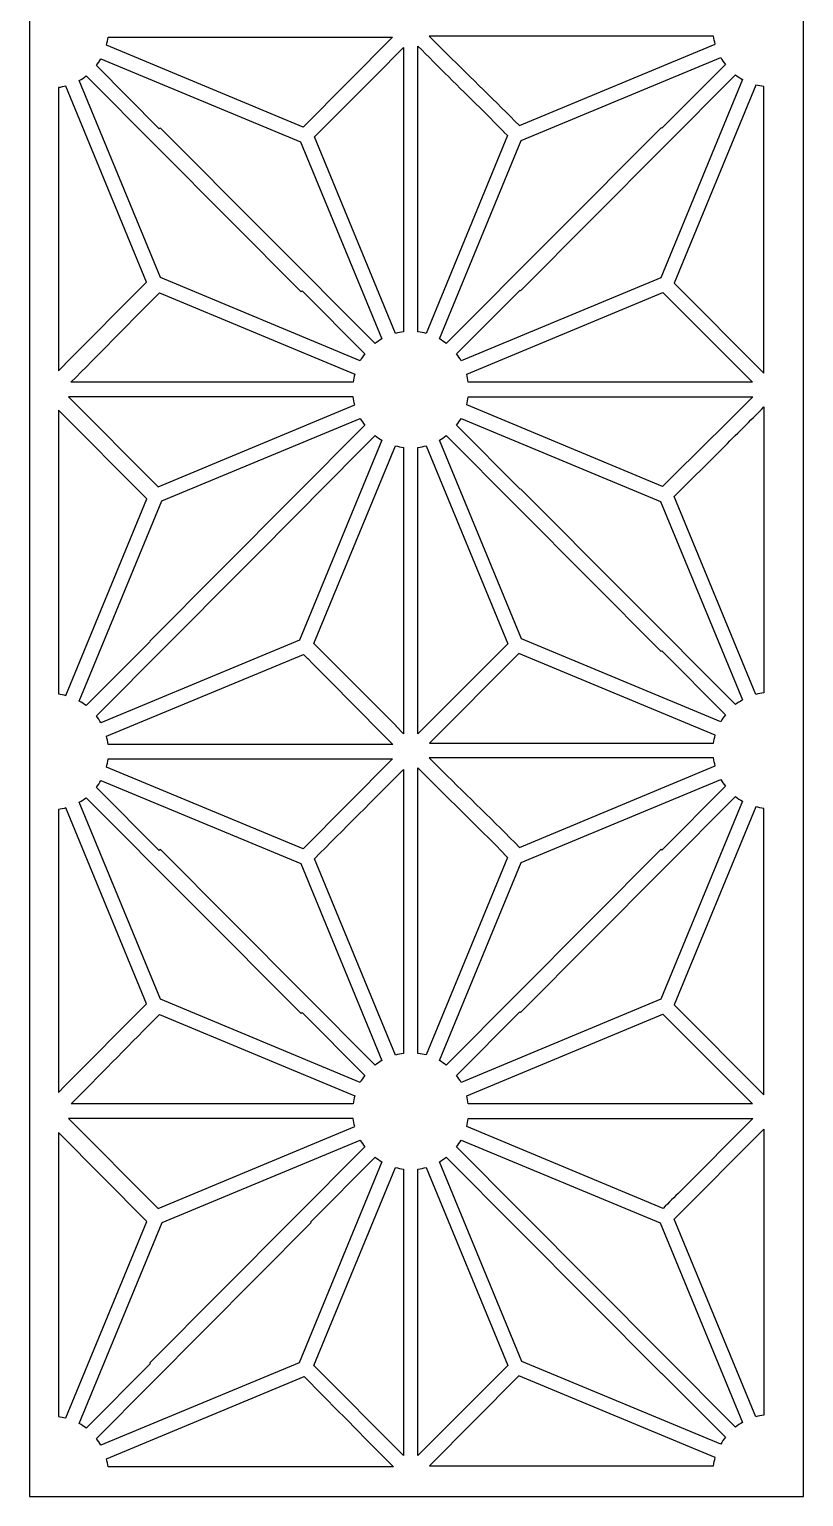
# Model space of a CAD drawing. Header units: centimetres. Extents: x -1.14 to 1.14, y -4.33 to 4.33.
# Drawn here: x -1.138 to 1.138, y -4.331 to -0.015 of the extents above; entities that cross this region are included whole.
import ezdxf

# ---------------------------------------------------------------- set-up
doc = ezdxf.new("R2010")
doc.units = ezdxf.units.CM
doc.header["$MEASUREMENT"] = 0
doc.layers.add('Layer 1', color=7, linetype='Continuous')

msp = doc.modelspace()

# ---------------------------------------------------------------- linework, layer by layer
at = {"layer": 'Layer 1', "color": 242}
for points, knots in [([(1.13846, 4.33143), (1.13846, 4.33143), (1.13846, 4.33143), (1.13846, 4.33143), (1.13846, 4.33143), (1.13846, 4.33143), (1.13846, 4.09177), (1.13846, 4.09177), (1.13846, 4.09177), (1.13846, 4.09177), (1.13846, 4.05877), (1.13846, 4.05877), (1.13846, 4.05877), (1.13846, 4.05877), (1.13846, 3.94671), (1.13846, 3.94671), (1.13846, 3.94671), (1.13846, 3.94671), (1.13846, 3.29527), (1.13846, 3.29527), (1.13846, 3.29527), (1.13846, 3.29527), (1.13846, 3.23257), (1.13846, 3.23257), (1.13846, 3.23257), (1.13846, 3.23257), (1.13846, 3.10361), (1.13846, 3.10361), (1.13846, 3.10361), (1.13846, 3.10361), (1.13846, 3.04291), (1.13846, 3.04291), (1.13846, 3.04291), (1.13846, 3.04291), (1.13846, 2.39772), (1.13846, 2.39772), (1.13846, 2.39772), (1.13846, 2.39772), (1.13846, 2.28566), (1.13846, 2.28566), (1.13846, 2.28566), (1.13846, 2.28566), (1.13846, 2.25266), (1.13846, 2.25266), (1.13846, 2.25266), (1.13846, 2.25266), (1.13846, 1.9683), (1.13846, 1.9683), (1.13846, 1.9683), (1.13846, 1.9683), (1.13846, 1.9353), (1.13846, 1.9353), (1.13846, 1.9353), (1.13846, 1.9353), (1.13846, 1.82324), (1.13846, 1.82324), (1.13846, 1.82324), (1.13846, 1.82324), (1.13846, 1.1718), (1.13846, 1.1718), (1.13846, 1.1718), (1.13846, 1.1718), (1.13846, 1.1091), (1.13846, 1.1091), (1.13846, 1.1091), (1.13846, 1.1091), (1.13846, 0.98014), (1.13846, 0.98014), (1.13846, 0.98014), (1.13846, 0.98014), (1.13846, 0.91944), (1.13846, 0.91944), (1.13846, 0.91944), (1.13846, 0.91944), (1.13846, 0.27425), (1.13846, 0.27425), (1.13846, 0.27425), (1.13846, 0.27425), (1.13846, 0.16219), (1.13846, 0.16219), (1.13846, 0.16219), (1.13846, 0.16219), (1.13846, 0.12919), (1.13846, 0.12919), (1.13846, 0.12919), (1.13846, 0.12919), (1.13846, -0.15518), (1.13846, -0.15518), (1.13846, -0.15518), (1.13846, -0.15518), (1.13846, -0.18817), (1.13846, -0.18817), (1.13846, -0.18817), (1.13846, -0.18817), (1.13846, -0.30023), (1.13846, -0.30023), (1.13846, -0.30023), (1.13846, -0.30023), (1.13846, -0.95167), (1.13846, -0.95167), (1.13846, -0.95167), (1.13846, -0.95167), (1.13846, -1.01437), (1.13846, -1.01437), (1.13846, -1.01437), (1.13846, -1.01437), (1.13846, -1.14333), (1.13846, -1.14333), (1.13846, -1.14333), (1.13846, -1.14333), (1.13846, -1.20404), (1.13846, -1.20404), (1.13846, -1.20404), (1.13846, -1.20404), (1.13846, -1.84922), (1.13846, -1.84922), (1.13846, -1.84922), (1.13846, -1.84922), (1.13846, -1.96129), (1.13846, -1.96129), (1.13846, -1.96129), (1.13846, -1.96129), (1.13846, -1.99428), (1.13846, -1.99428), (1.13846, -1.99428), (1.13846, -1.99428), (1.13846, -2.27865), (1.13846, -2.27865), (1.13846, -2.27865), (1.13846, -2.27865), (1.13846, -2.31164), (1.13846, -2.31164), (1.13846, -2.31164), (1.13846, -2.31164), (1.13846, -2.42371), (1.13846, -2.42371), (1.13846, -2.42371), (1.13846, -2.42371), (1.13846, -3.07514), (1.13846, -3.07514), (1.13846, -3.07514), (1.13846, -3.07514), (1.13846, -3.13784), (1.13846, -3.13784), (1.13846, -3.13784), (1.13846, -3.13784), (1.13846, -3.26879), (1.13846, -3.26879), (1.13846, -3.26879), (1.13846, -3.26879), (1.13846, -3.3295), (1.13846, -3.3295), (1.13846, -3.3295), (1.13846, -3.3295), (1.13846, -3.97468), (1.13846, -3.97468), (1.13846, -3.97468), (1.13846, -3.97468), (1.13846, -4.08675), (1.13846, -4.08675), (1.13846, -4.08675), (1.13846, -4.08675), (1.13846, -4.11974), (1.13846, -4.11974), (1.13846, -4.11974), (1.13846, -4.11974), (1.13846, -4.33142), (1.13846, -4.33142), (1.13846, -4.33142), (1.13846, -4.33142), (1.13846, -4.33142), (1.13846, -4.33142), (1.13846, -4.33142), (1.13846, -4.33142), (0.82032, -4.33142), (0.82032, -4.33142), (0.82032, -4.33142), (0.82032, -4.33142), (0.82032, -4.33142), (0.82032, -4.33142), (0.82032, -4.33142), (0.82032, -4.33142), (0.08506, -4.33142), (0.08506, -4.33142), (0.08506, -4.33142), (0.08506, -4.33142), (0.08506, -4.33142), (0.08506, -4.33142), (0.08506, -4.33142), (0.08506, -4.33142), (0.0226, -4.33142), (0.0226, -4.33142), (0.0226, -4.33142), (0.0226, -4.33142), (0.02259, -4.33142), (0.02259, -4.33142), (0.02259, -4.33142), (0.02259, -4.33142), (-0.05231, -4.33142), (-0.05231, -4.33142), (-0.05231, -4.33142), (-0.05231, -4.33142), (-0.05231, -4.33142), (-0.05231, -4.33142), (-0.05231, -4.33142), (-0.05231, -4.33142), (-0.11502, -4.33142), (-0.11502, -4.33142), (-0.11502, -4.33142), (-0.11502, -4.33142), (-0.11502, -4.33142), (-0.11502, -4.33142), (-0.11502, -4.33142), (-0.11502, -4.33142), (-0.86127, -4.33142), (-0.86127, -4.33142), (-0.86127, -4.33142), (-0.86127, -4.33142), (-0.86127, -4.33142), (-0.86127, -4.33142), (-0.86127, -4.33142), (-0.86127, -4.33142), (-1.13845, -4.33142), (-1.13845, -4.33142), (-1.13845, -4.33142), (-1.13845, -4.33142), (-1.13845, -4.33142), (-1.13845, -4.33142), (-1.13845, -4.33142), (-1.13845, -4.33142), (-1.13845, -4.05841), (-1.13845, -4.05841), (-1.13845, -4.05841), (-1.13845, -4.05841), (-1.13845, -3.29427), (-1.13845, -3.29427), (-1.13845, -3.29427), (-1.13845, -3.29427), (-1.13845, -3.23002), (-1.13845, -3.23002), (-1.13845, -3.23002), (-1.13845, -3.23002), (-1.13845, -3.22213), (-1.13845, -3.22213), (-1.13845, -3.22213), (-1.13845, -3.22213), (-1.13845, -3.17924), (-1.13845, -3.17924), (-1.13845, -3.17924), (-1.13845, -3.17924), (-1.13845, -3.17248), (-1.13845, -3.17248), (-1.13845, -3.17248), (-1.13845, -3.17248), (-1.13845, -3.11172), (-1.13845, -3.11172), (-1.13845, -3.11172), (-1.13845, -3.11172), (-1.13845, -2.34645), (-1.13845, -2.34645), (-1.13845, -2.34645), (-1.13845, -2.34645), (-1.13845, -1.93294), (-1.13845, -1.93294), (-1.13845, -1.93294), (-1.13845, -1.93294), (-1.13845, -1.16963), (-1.13845, -1.16963), (-1.13845, -1.16963), (-1.13845, -1.16963), (-1.13845, -1.10692), (-1.13845, -1.10692), (-1.13845, -1.10692), (-1.13845, -1.10692), (-1.13845, -1.09902), (-1.13845, -1.09902), (-1.13845, -1.09902), (-1.13845, -1.09902), (-1.13845, -1.05614), (-1.13845, -1.05614), (-1.13845, -1.05614), (-1.13845, -1.05614), (-1.13845, -1.04938), (-1.13845, -1.04938), (-1.13845, -1.04938), (-1.13845, -1.04938), (-1.13845, -0.98825), (-1.13845, -0.98825), (-1.13845, -0.98825), (-1.13845, -0.98825), (-1.13845, -0.22298), (-1.13845, -0.22298), (-1.13845, -0.22298), (-1.13845, -0.22298), (-1.13845, 0.19053), (-1.13845, 0.19053), (-1.13845, 0.19053), (-1.13845, 0.19053), (-1.13845, 0.95347), (-1.13845, 0.95347), (-1.13845, 0.95347), (-1.13845, 0.95347), (-1.13845, 1.01619), (-1.13845, 1.01619), (-1.13845, 1.01619), (-1.13845, 1.01619), (-1.13845, 1.02408), (-1.13845, 1.02408), (-1.13845, 1.02408), (-1.13845, 1.02408), (-1.13845, 1.06697), (-1.13845, 1.06697), (-1.13845, 1.06697), (-1.13845, 1.06697), (-1.13845, 1.07373), (-1.13845, 1.07373), (-1.13845, 1.07373), (-1.13845, 1.07373), (-1.13845, 1.13522), (-1.13845, 1.13522), (-1.13845, 1.13522), (-1.13845, 1.13522), (-1.13845, 1.90049), (-1.13845, 1.90049), (-1.13845, 1.90049), (-1.13845, 1.90049), (-1.13845, 2.314), (-1.13845, 2.314), (-1.13845, 2.314), (-1.13845, 2.314), (-1.13845, 3.07658), (-1.13845, 3.07658), (-1.13845, 3.07658), (-1.13845, 3.07658), (-1.13845, 3.13929), (-1.13845, 3.13929), (-1.13845, 3.13929), (-1.13845, 3.13929), (-1.13845, 3.14718), (-1.13845, 3.14718), (-1.13845, 3.14718), (-1.13845, 3.14718), (-1.13845, 3.19007), (-1.13845, 3.19007), (-1.13845, 3.19007), (-1.13845, 3.19007), (-1.13845, 3.19683), (-1.13845, 3.19683), (-1.13845, 3.19683), (-1.13845, 3.19683), (-1.13845, 3.2587), (-1.13845, 3.2587), (-1.13845, 3.2587), (-1.13845, 3.2587), (-1.13845, 4.02396), (-1.13845, 4.02396), (-1.13845, 4.02396), (-1.13845, 4.02396), (-1.13845, 4.33143), (-1.13845, 4.33143), (-1.13845, 4.33143), (-1.13845, 4.33143), (-1.13845, 4.33143), (-1.13845, 4.33143), (-1.13845, 4.33143), (-1.13845, 4.33143), (-0.93821, 4.33143), (-0.93821, 4.33143), (-0.93821, 4.33143), (-0.93821, 4.33143), (-0.93821, 4.33143), (-0.93821, 4.33143), (-0.93821, 4.33143), (-0.93821, 4.33143), (-0.89003, 4.33143), (-0.89003, 4.33143), (-0.89003, 4.33143), (-0.89003, 4.33143), (-0.89003, 4.33143), (-0.89003, 4.33143), (-0.89003, 4.33143), (-0.89003, 4.33143), (-0.77847, 4.33143), (-0.77847, 4.33143), (-0.77847, 4.33143), (-0.77847, 4.33143), (-0.77847, 4.33143), (-0.77847, 4.33143), (-0.77847, 4.33143), (-0.77847, 4.33143), (-0.14978, 4.33143), (-0.14978, 4.33143), (-0.14978, 4.33143), (-0.14978, 4.33143), (-0.14978, 4.33143), (-0.14978, 4.33143), (-0.14978, 4.33143), (-0.14978, 4.33143), (-0.08501, 4.33143), (-0.08501, 4.33143), (-0.08501, 4.33143), (-0.08501, 4.33143), (-0.08501, 4.33143), (-0.08501, 4.33143), (-0.08501, 4.33143), (-0.08501, 4.33143), (-0.03841, 4.33143), (-0.03841, 4.33143), (-0.03841, 4.33143), (-0.03841, 4.33143), (-0.03841, 4.33143), (-0.03841, 4.33143), (-0.03841, 4.33143), (-0.03841, 4.33143), (0.00428, 4.33143), (0.00428, 4.33143), (0.00428, 4.33143), (0.00428, 4.33143), (0.00428, 4.33143), (0.00428, 4.33143), (0.00428, 4.33143), (0.00428, 4.33143), (0.05354, 4.33143), (0.05354, 4.33143), (0.05354, 4.33143), (0.05354, 4.33143), (0.05354, 4.33143), (0.05354, 4.33143), (0.05354, 4.33143), (0.05354, 4.33143), (0.11405, 4.33143), (0.11405, 4.33143), (0.11405, 4.33143), (0.11405, 4.33143), (0.11405, 4.33143), (0.11405, 4.33143), (0.11405, 4.33143), (0.11405, 4.33143), (0.75307, 4.33143), (0.75307, 4.33143), (0.75307, 4.33143), (0.75307, 4.33143), (0.75307, 4.33143), (0.75307, 4.33143), (0.75307, 4.33143), (0.75307, 4.33143), (0.86463, 4.33143), (0.86463, 4.33143), (0.86463, 4.33143), (0.86463, 4.33143), (0.86463, 4.33143), (0.86463, 4.33143), (0.86463, 4.33143), (0.86463, 4.33143), (0.90274, 4.33143), (0.90274, 4.33143), (0.90274, 4.33143), (0.90274, 4.33143), (0.90274, 4.33143), (0.90274, 4.33143), (0.90274, 4.33143), (0.90274, 4.33143), (1.13846, 4.33143), (1.13846, 4.33143)], [0, 0, 0, 0, 0.008547, 0.008547, 0.008547, 0.008547, 0.017094, 0.017094, 0.017094, 0.017094, 0.025641, 0.025641, 0.025641, 0.025641, 0.034188, 0.034188, 0.034188, 0.034188, 0.042735, 0.042735, 0.042735, 0.042735, 0.0512821, 0.0512821, 0.0512821, 0.0512821, 0.0598291, 0.0598291, 0.0598291, 0.0598291, 0.0683761, 0.0683761, 0.0683761, 0.0683761, 0.0769231, 0.0769231, 0.0769231, 0.0769231, 0.0854701, 0.0854701, 0.0854701, 0.0854701, 0.0940171, 0.0940171, 0.0940171, 0.0940171, 0.1025641, 0.1025641, 0.1025641, 0.1025641, 0.1111111, 0.1111111, 0.1111111, 0.1111111, 0.1196581, 0.1196581, 0.1196581, 0.1196581, 0.1282051, 0.1282051, 0.1282051, 0.1282051, 0.1367521, 0.1367521, 0.1367521, 0.1367521, 0.1452991, 0.1452991, 0.1452991, 0.1452991, 0.1538462, 0.1538462, 0.1538462, 0.1538462, 0.1623932, 0.1623932, 0.1623932, 0.1623932, 0.1709402, 0.1709402, 0.1709402, 0.1709402, 0.1794872, 0.1794872, 0.1794872, 0.1794872, 0.1880342, 0.1880342, 0.1880342, 0.1880342, 0.1965812, 0.1965812, 0.1965812, 0.1965812, 0.2051282, 0.2051282, 0.2051282, 0.2051282, 0.2136752, 0.2136752, 0.2136752, 0.2136752, 0.2222222, 0.2222222, 0.2222222, 0.2222222, 0.2307692, 0.2307692, 0.2307692, 0.2307692, 0.2393162, 0.2393162, 0.2393162, 0.2393162, 0.2478632, 0.2478632, 0.2478632, 0.2478632, 0.2564103, 0.2564103, 0.2564103, 0.2564103, 0.2649573, 0.2649573, 0.2649573, 0.2649573, 0.2735043, 0.2735043, 0.2735043, 0.2735043, 0.2820513, 0.2820513, 0.2820513, 0.2820513, 0.2905983, 0.2905983, 0.2905983, 0.2905983, 0.2991453, 0.2991453, 0.2991453, 0.2991453, 0.3076923, 0.3076923, 0.3076923, 0.3076923, 0.3162393, 0.3162393, 0.3162393, 0.3162393, 0.3247863, 0.3247863, 0.3247863, 0.3247863, 0.3333333, 0.3333333, 0.3333333, 0.3333333, 0.3418803, 0.3418803, 0.3418803, 0.3418803, 0.3504274, 0.3504274, 0.3504274, 0.3504274, 0.3589744, 0.3589744, 0.3589744, 0.3589744, 0.3675214, 0.3675214, 0.3675214, 0.3675214, 0.3760684, 0.3760684, 0.3760684, 0.3760684, 0.3846154, 0.3846154, 0.3846154, 0.3846154, 0.3931624, 0.3931624, 0.3931624, 0.3931624, 0.4017094, 0.4017094, 0.4017094, 0.4017094, 0.4102564, 0.4102564, 0.4102564, 0.4102564, 0.4188034, 0.4188034, 0.4188034, 0.4188034, 0.4273504, 0.4273504, 0.4273504, 0.4273504, 0.4358974, 0.4358974, 0.4358974, 0.4358974, 0.4444444, 0.4444444, 0.4444444, 0.4444444, 0.4529915, 0.4529915, 0.4529915, 0.4529915, 0.4615385, 0.4615385, 0.4615385, 0.4615385, 0.4700855, 0.4700855, 0.4700855, 0.4700855, 0.4786325, 0.4786325, 0.4786325, 0.4786325, 0.4871795, 0.4871795, 0.4871795, 0.4871795, 0.4957265, 0.4957265, 0.4957265, 0.4957265, 0.5042735, 0.5042735, 0.5042735, 0.5042735, 0.5128205, 0.5128205, 0.5128205, 0.5128205, 0.5213675, 0.5213675, 0.5213675, 0.5213675, 0.5299145, 0.5299145, 0.5299145, 0.5299145, 0.5384615, 0.5384615, 0.5384615, 0.5384615, 0.5470085, 0.5470085, 0.5470085, 0.5470085, 0.5555556, 0.5555556, 0.5555556, 0.5555556, 0.5641026, 0.5641026, 0.5641026, 0.5641026, 0.5726496, 0.5726496, 0.5726496, 0.5726496, 0.5811966, 0.5811966, 0.5811966, 0.5811966, 0.5897436, 0.5897436, 0.5897436, 0.5897436, 0.5982906, 0.5982906, 0.5982906, 0.5982906, 0.6068376, 0.6068376, 0.6068376, 0.6068376, 0.6153846, 0.6153846, 0.6153846, 0.6153846, 0.6239316, 0.6239316, 0.6239316, 0.6239316, 0.6324786, 0.6324786, 0.6324786, 0.6324786, 0.6410256, 0.6410256, 0.6410256, 0.6410256, 0.6495726, 0.6495726, 0.6495726, 0.6495726, 0.6581197, 0.6581197, 0.6581197, 0.6581197, 0.6666667, 0.6666667, 0.6666667, 0.6666667, 0.6752137, 0.6752137, 0.6752137, 0.6752137, 0.6837607, 0.6837607, 0.6837607, 0.6837607, 0.6923077, 0.6923077, 0.6923077, 0.6923077, 0.7008547, 0.7008547, 0.7008547, 0.7008547, 0.7094017, 0.7094017, 0.7094017, 0.7094017, 0.7179487, 0.7179487, 0.7179487, 0.7179487, 0.7264957, 0.7264957, 0.7264957, 0.7264957, 0.7350427, 0.7350427, 0.7350427, 0.7350427, 0.7435897, 0.7435897, 0.7435897, 0.7435897, 0.7521368, 0.7521368, 0.7521368, 0.7521368, 0.7606838, 0.7606838, 0.7606838, 0.7606838, 0.7692308, 0.7692308, 0.7692308, 0.7692308, 0.7777778, 0.7777778, 0.7777778, 0.7777778, 0.7863248, 0.7863248, 0.7863248, 0.7863248, 0.7948718, 0.7948718, 0.7948718, 0.7948718, 0.8034188, 0.8034188, 0.8034188, 0.8034188, 0.8119658, 0.8119658, 0.8119658, 0.8119658, 0.8205128, 0.8205128, 0.8205128, 0.8205128, 0.8290598, 0.8290598, 0.8290598, 0.8290598, 0.8376068, 0.8376068, 0.8376068, 0.8376068, 0.8461538, 0.8461538, 0.8461538, 0.8461538, 0.8547009, 0.8547009, 0.8547009, 0.8547009, 0.8632479, 0.8632479, 0.8632479, 0.8632479, 0.8717949, 0.8717949, 0.8717949, 0.8717949, 0.8803419, 0.8803419, 0.8803419, 0.8803419, 0.8888889, 0.8888889, 0.8888889, 0.8888889, 0.8974359, 0.8974359, 0.8974359, 0.8974359, 0.9059829, 0.9059829, 0.9059829, 0.9059829, 0.9145299, 0.9145299, 0.9145299, 0.9145299, 0.9230769, 0.9230769, 0.9230769, 0.9230769, 0.9316239, 0.9316239, 0.9316239, 0.9316239, 0.9401709, 0.9401709, 0.9401709, 0.9401709, 0.9487179, 0.9487179, 0.9487179, 0.9487179, 0.957265, 0.957265, 0.957265, 0.957265, 0.965812, 0.965812, 0.965812, 0.965812, 0.974359, 0.974359, 0.974359, 0.974359, 0.982906, 0.982906, 0.982906, 0.982906, 1, 1, 1, 1]), ([(-0.3336, -0.30205), (-0.3336, -0.30205), (-0.07041, -0.03767), (-0.07041, -0.03767), (-0.07041, -0.03767), (-0.07041, -0.03767), (-0.90697, -0.03767), (-0.90697, -0.03767), (-0.90697, -0.03767), (-0.90798, -0.04581), (-0.90956, -0.05377), (-0.91167, -0.06152), (-0.91167, -0.06152), (-0.91167, -0.06152), (-0.3336, -0.30205), (-0.3336, -0.30205)], [0, 0, 0, 0, 0.2, 0.2, 0.2, 0.2, 0.4, 0.4, 0.4, 0.4, 0.6, 0.6, 0.6, 0.6, 1, 1, 1, 1]), ([(0.87379, -0.03443), (0.8748, -0.04258), (0.87638, -0.05054), (0.87849, -0.05828), (0.87849, -0.05828), (0.87849, -0.05828), (0.30276, -0.29784), (0.30276, -0.29784), (0.30276, -0.29784), (0.23259, -0.22723), (0.16159, -0.15756), (0.09054, -0.08799), (0.09054, -0.08799), (0.09054, -0.08799), (0.03723, -0.03443), (0.03723, -0.03443), (0.03723, -0.03443), (0.03723, -0.03443), (0.87379, -0.03443), (0.87379, -0.03443)], [0, 0, 0, 0, 0.1666667, 0.1666667, 0.1666667, 0.1666667, 0.3333333, 0.3333333, 0.3333333, 0.3333333, 0.5, 0.5, 0.5, 0.5, 0.6666667, 0.6666667, 0.6666667, 0.6666667, 1, 1, 1, 1]), ([(-0.03841, -0.0684), (-0.12556, -0.15684), (-0.21437, -0.24469), (-0.30036, -0.33128), (-0.30036, -0.33128), (-0.30036, -0.33128), (-0.06215, -0.90898), (-0.06215, -0.90898), (-0.06215, -0.90898), (-0.05444, -0.90686), (-0.04651, -0.90527), (-0.03841, -0.90425), (-0.03841, -0.90425), (-0.03841, -0.90425), (-0.03841, -0.0684), (-0.03841, -0.0684)], [0, 0, 0, 0, 0.2, 0.2, 0.2, 0.2, 0.4, 0.4, 0.4, 0.4, 0.6, 0.6, 0.6, 0.6, 1, 1, 1, 1]), ([(0.26785, -0.32735), (0.26785, -0.32735), (0.25726, -0.31677), (0.25726, -0.31677), (0.25726, -0.31677), (0.25726, -0.31677), (0.25738, -0.31672), (0.25738, -0.31672), (0.25738, -0.31672), (0.25738, -0.31672), (0.18584, -0.24485), (0.18584, -0.24485), (0.18584, -0.24485), (0.12505, -0.18449), (0.06389, -0.12425), (0.00428, -0.06404), (0.00428, -0.06404), (0.00428, -0.06404), (0.00428, -0.90424), (0.00428, -0.90424), (0.00428, -0.90424), (0.01239, -0.90526), (0.02031, -0.90685), (0.02803, -0.90897), (0.02803, -0.90897), (0.02803, -0.90897), (0.26785, -0.32735), (0.26785, -0.32735)], [0, 0, 0, 0, 0.125, 0.125, 0.125, 0.125, 0.25, 0.25, 0.25, 0.25, 0.375, 0.375, 0.375, 0.375, 0.5, 0.5, 0.5, 0.5, 0.625, 0.625, 0.625, 0.625, 0.75, 0.75, 0.75, 0.75, 1, 1, 1, 1]), ([(-0.3407, -0.34551), (-0.3407, -0.34551), (-0.92803, -0.10113), (-0.92803, -0.10113), (-0.92803, -0.10113), (-0.93205, -0.10819), (-0.93655, -0.11493), (-0.94149, -0.12132), (-0.94149, -0.12132), (-0.94149, -0.12132), (-0.75682, -0.30683), (-0.75682, -0.30683), (-0.75682, -0.30683), (-0.75682, -0.30683), (-0.75387, -0.30388), (-0.75387, -0.30388), (-0.75387, -0.30388), (-0.75387, -0.30388), (-0.12169, -0.93893), (-0.12169, -0.93893), (-0.12169, -0.93893), (-0.11533, -0.93396), (-0.10861, -0.92944), (-0.10159, -0.9254), (-0.10159, -0.9254), (-0.10159, -0.9254), (-0.3407, -0.34551), (-0.3407, -0.34551)], [0, 0, 0, 0, 0.125, 0.125, 0.125, 0.125, 0.25, 0.25, 0.25, 0.25, 0.375, 0.375, 0.375, 0.375, 0.5, 0.5, 0.5, 0.5, 0.625, 0.625, 0.625, 0.625, 0.75, 0.75, 0.75, 0.75, 1, 1, 1, 1]), ([(0.72155, -0.30569), (0.72155, -0.30569), (0.90831, -0.11809), (0.90831, -0.11809), (0.90831, -0.11809), (0.90337, -0.1117), (0.89886, -0.10496), (0.89485, -0.0979), (0.89485, -0.0979), (0.89485, -0.0979), (0.30799, -0.34208), (0.30799, -0.34208), (0.30799, -0.34208), (0.30799, -0.34208), (0.06746, -0.9254), (0.06746, -0.9254), (0.06746, -0.9254), (0.07449, -0.92943), (0.0812, -0.93396), (0.08756, -0.93892), (0.08756, -0.93892), (0.08756, -0.93892), (0.71975, -0.30388), (0.71975, -0.30388), (0.71975, -0.30388), (0.71975, -0.30388), (0.72155, -0.30569), (0.72155, -0.30569)], [0, 0, 0, 0, 0.125, 0.125, 0.125, 0.125, 0.25, 0.25, 0.25, 0.25, 0.375, 0.375, 0.375, 0.375, 0.5, 0.5, 0.5, 0.5, 0.625, 0.625, 0.625, 0.625, 0.75, 0.75, 0.75, 0.75, 1, 1, 1, 1]), ([(-0.33655, -0.78374), (-0.33655, -0.78374), (-0.33949, -0.7867), (-0.33949, -0.7867), (-0.33949, -0.7867), (-0.33949, -0.7867), (-0.97168, -0.15165), (-0.97168, -0.15165), (-0.97168, -0.15165), (-0.97803, -0.15661), (-0.98475, -0.16114), (-0.99178, -0.16517), (-0.99178, -0.16517), (-0.99178, -0.16517), (-0.75266, -0.74506), (-0.75266, -0.74506), (-0.75266, -0.74506), (-0.75266, -0.74506), (-0.16534, -0.98944), (-0.16534, -0.98944), (-0.16534, -0.98944), (-0.16132, -0.98238), (-0.15682, -0.97563), (-0.15188, -0.96925), (-0.15188, -0.96925), (-0.15188, -0.96925), (-0.33655, -0.78374), (-0.33655, -0.78374)], [0, 0, 0, 0, 0.125, 0.125, 0.125, 0.125, 0.25, 0.25, 0.25, 0.25, 0.375, 0.375, 0.375, 0.375, 0.5, 0.5, 0.5, 0.5, 0.625, 0.625, 0.625, 0.625, 0.75, 0.75, 0.75, 0.75, 1, 1, 1, 1]), ([(0.71807, -0.74526), (0.71807, -0.74526), (0.9586, -0.16194), (0.9586, -0.16194), (0.9586, -0.16194), (0.95157, -0.1579), (0.94486, -0.15338), (0.9385, -0.14841), (0.9385, -0.14841), (0.9385, -0.14841), (0.30631, -0.78346), (0.30631, -0.78346), (0.30631, -0.78346), (0.30631, -0.78346), (0.3045, -0.78165), (0.3045, -0.78165), (0.3045, -0.78165), (0.3045, -0.78165), (0.11775, -0.96925), (0.11775, -0.96925), (0.11775, -0.96925), (0.12269, -0.97564), (0.12719, -0.98238), (0.13121, -0.98944), (0.13121, -0.98944), (0.13121, -0.98944), (0.71807, -0.74526), (0.71807, -0.74526)], [0, 0, 0, 0, 0.125, 0.125, 0.125, 0.125, 0.25, 0.25, 0.25, 0.25, 0.375, 0.375, 0.375, 0.375, 0.5, 0.5, 0.5, 0.5, 0.625, 0.625, 0.625, 0.625, 0.75, 0.75, 0.75, 0.75, 1, 1, 1, 1]), ([(-1.05307, -1.01946), (-1.05307, -1.01946), (-1.05307, -0.18608), (-1.05307, -0.18608), (-1.05307, -0.18608), (-1.04562, -0.18506), (-1.03832, -0.18356), (-1.03121, -0.1816), (-1.03121, -0.1816), (-1.03121, -0.1816), (-0.7935, -0.75809), (-0.7935, -0.75809), (-0.7935, -0.75809), (-0.7935, -0.75809), (-1.03342, -0.99878), (-1.03342, -0.99878), (-1.03342, -0.99878), (-1.03342, -0.99878), (-1.03332, -0.99918), (-1.03332, -0.99918), (-1.03332, -0.99918), (-1.03332, -0.99918), (-1.05307, -1.01946), (-1.05307, -1.01946)], [0, 0, 0, 0, 0.1428571, 0.1428571, 0.1428571, 0.1428571, 0.2857143, 0.2857143, 0.2857143, 0.2857143, 0.4285714, 0.4285714, 0.4285714, 0.4285714, 0.5714286, 0.5714286, 0.5714286, 0.5714286, 0.7142857, 0.7142857, 0.7142857, 0.7142857, 1, 1, 1, 1]), ([(0.75784, -0.76087), (0.75784, -0.76087), (0.99804, -0.17836), (0.99804, -0.17836), (0.99804, -0.17836), (1.00575, -0.18048), (1.01367, -0.18207), (1.02178, -0.18309), (1.02178, -0.18309), (1.02178, -0.18309), (1.02178, -1.026), (1.02178, -1.026), (1.02178, -1.026), (1.02178, -1.026), (0.75784, -0.76087), (0.75784, -0.76087)], [0, 0, 0, 0, 0.2, 0.2, 0.2, 0.2, 0.4, 0.4, 0.4, 0.4, 0.6, 0.6, 0.6, 0.6, 1, 1, 1, 1]), ([(-0.75605, -0.79007), (-0.75605, -0.79007), (-0.77318, -0.80738), (-0.77318, -0.80738), (-0.77318, -0.80738), (-0.77318, -0.80738), (-0.77334, -0.80699), (-0.77334, -0.80699), (-0.77334, -0.80699), (-0.85444, -0.88846), (-0.93528, -0.972), (-1.01606, -1.0529), (-1.01606, -1.0529), (-1.01606, -1.0529), (-0.1864, -1.0529), (-0.1864, -1.0529), (-0.1864, -1.0529), (-0.18539, -1.04476), (-0.1838, -1.0368), (-0.1817, -1.02906), (-0.1817, -1.02906), (-0.1817, -1.02906), (-0.75605, -0.79007), (-0.75605, -0.79007)], [0, 0, 0, 0, 0.1428571, 0.1428571, 0.1428571, 0.1428571, 0.2857143, 0.2857143, 0.2857143, 0.2857143, 0.4285714, 0.4285714, 0.4285714, 0.4285714, 0.5714286, 0.5714286, 0.5714286, 0.5714286, 0.7142857, 0.7142857, 0.7142857, 0.7142857, 1, 1, 1, 1]), ([(0.74002, -0.8041), (0.74002, -0.8041), (0.73988, -0.80442), (0.73988, -0.80442), (0.73988, -0.80442), (0.73988, -0.80442), (0.72446, -0.78902), (0.72446, -0.78902), (0.72446, -0.78902), (0.72446, -0.78902), (0.14757, -1.02906), (0.14757, -1.02906), (0.14757, -1.02906), (0.14967, -1.0368), (0.15126, -1.04476), (0.15227, -1.0529), (0.15227, -1.0529), (0.15227, -1.0529), (0.9877, -1.0529), (0.9877, -1.0529), (0.9877, -1.0529), (0.9877, -1.0529), (0.74002, -0.8041), (0.74002, -0.8041)], [0, 0, 0, 0, 0.1428571, 0.1428571, 0.1428571, 0.1428571, 0.2857143, 0.2857143, 0.2857143, 0.2857143, 0.4285714, 0.4285714, 0.4285714, 0.4285714, 0.5714286, 0.5714286, 0.5714286, 0.5714286, 0.7142857, 0.7142857, 0.7142857, 0.7142857, 1, 1, 1, 1]), ([(-0.75977, -1.36017), (-0.75977, -1.36017), (-1.02296, -1.09579), (-1.02296, -1.09579), (-1.02296, -1.09579), (-1.02296, -1.09579), (-0.1864, -1.09579), (-0.1864, -1.09579), (-0.1864, -1.09579), (-0.18539, -1.10393), (-0.1838, -1.11189), (-0.18169, -1.11964), (-0.18169, -1.11964), (-0.18169, -1.11964), (-0.75977, -1.36017), (-0.75977, -1.36017)], [0, 0, 0, 0, 0.2, 0.2, 0.2, 0.2, 0.4, 0.4, 0.4, 0.4, 0.6, 0.6, 0.6, 0.6, 1, 1, 1, 1]), ([(0.72383, -1.35942), (0.78376, -1.29913), (0.84429, -1.23952), (0.90493, -1.18007), (0.90493, -1.18007), (0.90493, -1.18007), (0.98883, -1.09579), (0.98883, -1.09579), (0.98883, -1.09579), (0.98883, -1.09579), (0.15227, -1.09579), (0.15227, -1.09579), (0.15227, -1.09579), (0.15126, -1.10393), (0.14968, -1.11189), (0.14757, -1.11964), (0.14757, -1.11964), (0.14757, -1.11964), (0.72383, -1.35942), (0.72383, -1.35942)], [0, 0, 0, 0, 0.1666667, 0.1666667, 0.1666667, 0.1666667, 0.3333333, 0.3333333, 0.3333333, 0.3333333, 0.5, 0.5, 0.5, 0.5, 0.6666667, 0.6666667, 0.6666667, 0.6666667, 1, 1, 1, 1]), ([(-1.05307, -1.96985), (-1.05307, -1.96985), (-1.05307, -1.13484), (-1.05307, -1.13484), (-1.05307, -1.13484), (-1.05307, -1.13484), (-0.79284, -1.39624), (-0.79284, -1.39624), (-0.79284, -1.39624), (-0.79284, -1.39624), (-1.03122, -1.97433), (-1.03122, -1.97433), (-1.03122, -1.97433), (-1.03833, -1.97238), (-1.04562, -1.97087), (-1.05307, -1.96985)], [0, 0, 0, 0, 0.2, 0.2, 0.2, 0.2, 0.4, 0.4, 0.4, 0.4, 0.6, 0.6, 0.6, 0.6, 1, 1, 1, 1]), ([(-0.74907, -1.40213), (-0.74907, -1.40213), (-0.99178, -1.99075), (-0.99178, -1.99075), (-0.99178, -1.99075), (-0.98475, -1.99479), (-0.97804, -1.99931), (-0.97168, -2.00428), (-0.97168, -2.00428), (-0.97168, -2.00428), (-0.78341, -1.81515), (-0.78341, -1.81515), (-0.78341, -1.81515), (-0.78341, -1.81515), (-0.78406, -1.81449), (-0.78406, -1.81449), (-0.78406, -1.81449), (-0.78406, -1.81449), (-0.15187, -1.17944), (-0.15187, -1.17944), (-0.15187, -1.17944), (-0.15681, -1.17306), (-0.16132, -1.16631), (-0.16534, -1.15925), (-0.16534, -1.15925), (-0.16534, -1.15925), (-0.74907, -1.40213), (-0.74907, -1.40213)], [0, 0, 0, 0, 0.125, 0.125, 0.125, 0.125, 0.25, 0.25, 0.25, 0.25, 0.375, 0.375, 0.375, 0.375, 0.5, 0.5, 0.5, 0.5, 0.625, 0.625, 0.625, 0.625, 0.75, 0.75, 0.75, 0.75, 1, 1, 1, 1]), ([(0.30488, -1.36743), (0.30488, -1.36743), (0.30631, -1.36599), (0.30631, -1.36599), (0.30631, -1.36599), (0.30631, -1.36599), (0.9385, -2.00104), (0.9385, -2.00104), (0.9385, -2.00104), (0.94485, -1.99607), (0.95157, -1.99155), (0.9586, -1.98751), (0.9586, -1.98751), (0.9586, -1.98751), (0.71769, -1.40328), (0.71769, -1.40328), (0.71769, -1.40328), (0.71769, -1.40328), (0.13121, -1.15925), (0.13121, -1.15925), (0.13121, -1.15925), (0.12719, -1.16631), (0.12269, -1.17306), (0.11775, -1.17945), (0.11775, -1.17945), (0.11775, -1.17945), (0.30488, -1.36743), (0.30488, -1.36743)], [0, 0, 0, 0, 0.125, 0.125, 0.125, 0.125, 0.25, 0.25, 0.25, 0.25, 0.375, 0.375, 0.375, 0.375, 0.5, 0.5, 0.5, 0.5, 0.625, 0.625, 0.625, 0.625, 0.75, 0.75, 0.75, 0.75, 1, 1, 1, 1]), ([(0.89856, -1.24836), (0.89856, -1.24836), (0.75817, -1.38938), (0.75817, -1.38938), (0.75817, -1.38938), (0.75817, -1.38938), (0.99803, -1.97108), (0.99803, -1.97108), (0.99803, -1.97108), (1.00574, -1.96896), (1.01367, -1.96738), (1.02178, -1.96636), (1.02178, -1.96636), (1.02178, -1.96636), (1.02178, -1.12539), (1.02178, -1.12539), (1.02178, -1.12539), (0.98122, -1.16636), (0.93995, -1.20734), (0.89856, -1.24836)], [0, 0, 0, 0, 0.1666667, 0.1666667, 0.1666667, 0.1666667, 0.3333333, 0.3333333, 0.3333333, 0.3333333, 0.5, 0.5, 0.5, 0.5, 0.6666667, 0.6666667, 0.6666667, 0.6666667, 1, 1, 1, 1]), ([(-0.30996, -1.39889), (-0.30996, -1.39889), (-0.3093, -1.39955), (-0.3093, -1.39955), (-0.3093, -1.39955), (-0.3093, -1.39955), (-0.94149, -2.0346), (-0.94149, -2.0346), (-0.94149, -2.0346), (-0.93655, -2.04099), (-0.93205, -2.04773), (-0.92803, -2.05479), (-0.92803, -2.05479), (-0.92803, -2.05479), (-0.3443, -1.81191), (-0.3443, -1.81191), (-0.3443, -1.81191), (-0.3443, -1.81191), (-0.10159, -1.22329), (-0.10159, -1.22329), (-0.10159, -1.22329), (-0.10862, -1.21926), (-0.11533, -1.21474), (-0.12169, -1.20977), (-0.12169, -1.20977), (-0.12169, -1.20977), (-0.30996, -1.39889), (-0.30996, -1.39889)], [0, 0, 0, 0, 0.125, 0.125, 0.125, 0.125, 0.25, 0.25, 0.25, 0.25, 0.375, 0.375, 0.375, 0.375, 0.5, 0.5, 0.5, 0.5, 0.625, 0.625, 0.625, 0.625, 0.75, 0.75, 0.75, 0.75, 1, 1, 1, 1]), ([(-0.05995, -2.06413), (-0.05995, -2.06413), (-0.06005, -2.06453), (-0.06005, -2.06453), (-0.06005, -2.06453), (-0.06005, -2.06453), (-0.03841, -2.08675), (-0.03841, -2.08675), (-0.03841, -2.08675), (-0.03841, -2.08675), (-0.03841, -1.24445), (-0.03841, -1.24445), (-0.03841, -1.24445), (-0.04651, -1.24343), (-0.05444, -1.24184), (-0.06215, -1.23973), (-0.06215, -1.23973), (-0.06215, -1.23973), (-0.30197, -1.82133), (-0.30197, -1.82133), (-0.30197, -1.82133), (-0.30197, -1.82133), (-0.05995, -2.06413), (-0.05995, -2.06413)], [0, 0, 0, 0, 0.1428571, 0.1428571, 0.1428571, 0.1428571, 0.2857143, 0.2857143, 0.2857143, 0.2857143, 0.4285714, 0.4285714, 0.4285714, 0.4285714, 0.5714286, 0.5714286, 0.5714286, 0.5714286, 0.7142857, 0.7142857, 0.7142857, 0.7142857, 1, 1, 1, 1]), ([(0.26822, -1.82223), (0.26822, -1.82223), (0.02802, -1.23971), (0.02802, -1.23971), (0.02802, -1.23971), (0.02031, -1.24183), (0.01239, -1.24343), (0.00428, -1.24444), (0.00428, -1.24444), (0.00428, -1.24444), (0.00428, -2.08736), (0.00428, -2.08736), (0.00428, -2.08736), (0.00428, -2.08736), (0.26822, -1.82223), (0.26822, -1.82223)], [0, 0, 0, 0, 0.2, 0.2, 0.2, 0.2, 0.4, 0.4, 0.4, 0.4, 0.6, 0.6, 0.6, 0.6, 1, 1, 1, 1]), ([(0.30837, -1.80753), (0.30837, -1.80753), (0.89485, -2.05156), (0.89485, -2.05156), (0.89485, -2.05156), (0.89887, -2.0445), (0.90337, -2.03775), (0.90831, -2.03137), (0.90831, -2.03137), (0.90831, -2.03137), (0.72118, -1.84338), (0.72118, -1.84338), (0.72118, -1.84338), (0.72118, -1.84338), (0.71975, -1.84482), (0.71975, -1.84482), (0.71975, -1.84482), (0.71975, -1.84482), (0.08756, -1.20977), (0.08756, -1.20977), (0.08756, -1.20977), (0.0812, -1.21473), (0.07449, -1.21926), (0.06746, -1.22329), (0.06746, -1.22329), (0.06746, -1.22329), (0.30837, -1.80753), (0.30837, -1.80753)], [0, 0, 0, 0, 0.125, 0.125, 0.125, 0.125, 0.25, 0.25, 0.25, 0.25, 0.375, 0.375, 0.375, 0.375, 0.5, 0.5, 0.5, 0.5, 0.625, 0.625, 0.625, 0.625, 0.75, 0.75, 0.75, 0.75, 1, 1, 1, 1]), ([(-0.33225, -1.85332), (-0.33225, -1.85332), (-0.91167, -2.09441), (-0.91167, -2.09441), (-0.91167, -2.09441), (-0.90956, -2.10215), (-0.90798, -2.11011), (-0.90697, -2.11825), (-0.90697, -2.11825), (-0.90697, -2.11825), (-0.07008, -2.11825), (-0.07008, -2.11825), (-0.07008, -2.11825), (-0.15327, -2.0351), (-0.23651, -1.94901), (-0.32003, -1.86511), (-0.32003, -1.86511), (-0.32003, -1.86511), (-0.32019, -1.8655), (-0.32019, -1.8655), (-0.32019, -1.8655), (-0.32019, -1.8655), (-0.33225, -1.85332), (-0.33225, -1.85332)], [0, 0, 0, 0, 0.1428571, 0.1428571, 0.1428571, 0.1428571, 0.2857143, 0.2857143, 0.2857143, 0.2857143, 0.4285714, 0.4285714, 0.4285714, 0.4285714, 0.5714286, 0.5714286, 0.5714286, 0.5714286, 0.7142857, 0.7142857, 0.7142857, 0.7142857, 1, 1, 1, 1]), ([(0.30121, -1.85097), (0.30121, -1.85097), (0.87849, -2.09117), (0.87849, -2.09117), (0.87849, -2.09117), (0.87638, -2.09892), (0.8748, -2.10688), (0.87379, -2.11502), (0.87379, -2.11502), (0.87379, -2.11502), (0.03836, -2.11502), (0.03836, -2.11502), (0.03836, -2.11502), (0.03836, -2.11502), (0.30121, -1.85097), (0.30121, -1.85097)], [0, 0, 0, 0, 0.2, 0.2, 0.2, 0.2, 0.4, 0.4, 0.4, 0.4, 0.6, 0.6, 0.6, 0.6, 1, 1, 1, 1]), ([(0.87379, -2.15791), (0.8748, -2.16605), (0.87638, -2.17401), (0.87849, -2.18176), (0.87849, -2.18176), (0.87849, -2.18176), (0.30302, -2.4212), (0.30302, -2.4212), (0.30302, -2.4212), (0.22799, -2.34571), (0.15201, -2.27127), (0.07604, -2.19689), (0.07604, -2.19689), (0.07604, -2.19689), (0.03723, -2.15791), (0.03723, -2.15791), (0.03723, -2.15791), (0.03723, -2.15791), (0.87379, -2.15791), (0.87379, -2.15791)], [0, 0, 0, 0, 0.1666667, 0.1666667, 0.1666667, 0.1666667, 0.3333333, 0.3333333, 0.3333333, 0.3333333, 0.5, 0.5, 0.5, 0.5, 0.6666667, 0.6666667, 0.6666667, 0.6666667, 1, 1, 1, 1]), ([(-0.3336, -2.42552), (-0.3336, -2.42552), (-0.07041, -2.16114), (-0.07041, -2.16114), (-0.07041, -2.16114), (-0.07041, -2.16114), (-0.90697, -2.16114), (-0.90697, -2.16114), (-0.90697, -2.16114), (-0.90798, -2.16928), (-0.90956, -2.17724), (-0.91167, -2.18499), (-0.91167, -2.18499), (-0.91167, -2.18499), (-0.3336, -2.42552), (-0.3336, -2.42552)], [0, 0, 0, 0, 0.2, 0.2, 0.2, 0.2, 0.4, 0.4, 0.4, 0.4, 0.6, 0.6, 0.6, 0.6, 1, 1, 1, 1]), ([(-0.03841, -2.19187), (-0.12553, -2.28028), (-0.21429, -2.36809), (-0.30025, -2.45464), (-0.30025, -2.45464), (-0.30025, -2.45464), (-0.06215, -3.03208), (-0.06215, -3.03208), (-0.06215, -3.03208), (-0.05444, -3.02997), (-0.04651, -3.02837), (-0.03841, -3.02736), (-0.03841, -3.02736), (-0.03841, -3.02736), (-0.03841, -2.19187), (-0.03841, -2.19187)], [0, 0, 0, 0, 0.2, 0.2, 0.2, 0.2, 0.4, 0.4, 0.4, 0.4, 0.6, 0.6, 0.6, 0.6, 1, 1, 1, 1]), ([(0.26775, -2.45071), (0.26775, -2.45071), (0.25726, -2.44024), (0.25726, -2.44024), (0.25726, -2.44024), (0.25726, -2.44024), (0.25764, -2.44008), (0.25764, -2.44008), (0.25764, -2.44008), (0.25764, -2.44008), (0.22509, -2.40739), (0.22509, -2.40739), (0.22509, -2.40739), (0.1515, -2.33395), (0.07675, -2.26071), (0.00428, -2.18751), (0.00428, -2.18751), (0.00428, -2.18751), (0.00428, -3.02735), (0.00428, -3.02735), (0.00428, -3.02735), (0.01239, -3.02837), (0.02031, -3.02995), (0.02803, -3.03207), (0.02803, -3.03207), (0.02803, -3.03207), (0.26775, -2.45071), (0.26775, -2.45071)], [0, 0, 0, 0, 0.125, 0.125, 0.125, 0.125, 0.25, 0.25, 0.25, 0.25, 0.375, 0.375, 0.375, 0.375, 0.5, 0.5, 0.5, 0.5, 0.625, 0.625, 0.625, 0.625, 0.75, 0.75, 0.75, 0.75, 1, 1, 1, 1]), ([(-0.34052, -2.46906), (-0.34052, -2.46906), (-0.92803, -2.2246), (-0.92803, -2.2246), (-0.92803, -2.2246), (-0.93205, -2.23166), (-0.93655, -2.23841), (-0.94149, -2.24479), (-0.94149, -2.24479), (-0.94149, -2.24479), (-0.757, -2.43012), (-0.757, -2.43012), (-0.757, -2.43012), (-0.757, -2.43012), (-0.75387, -2.42698), (-0.75387, -2.42698), (-0.75387, -2.42698), (-0.75387, -2.42698), (-0.12169, -3.06203), (-0.12169, -3.06203), (-0.12169, -3.06203), (-0.11533, -3.05707), (-0.10861, -3.05254), (-0.10159, -3.04851), (-0.10159, -3.04851), (-0.10159, -3.04851), (-0.34052, -2.46906), (-0.34052, -2.46906)], [0, 0, 0, 0, 0.125, 0.125, 0.125, 0.125, 0.25, 0.25, 0.25, 0.25, 0.375, 0.375, 0.375, 0.375, 0.5, 0.5, 0.5, 0.5, 0.625, 0.625, 0.625, 0.625, 0.75, 0.75, 0.75, 0.75, 1, 1, 1, 1]), ([(0.72174, -2.42898), (0.72174, -2.42898), (0.90831, -2.24156), (0.90831, -2.24156), (0.90831, -2.24156), (0.90337, -2.23518), (0.89886, -2.22843), (0.89485, -2.22137), (0.89485, -2.22137), (0.89485, -2.22137), (0.3078, -2.46563), (0.3078, -2.46563), (0.3078, -2.46563), (0.3078, -2.46563), (0.06746, -3.0485), (0.06746, -3.0485), (0.06746, -3.0485), (0.07449, -3.05254), (0.0812, -3.05706), (0.08756, -3.06203), (0.08756, -3.06203), (0.08756, -3.06203), (0.71975, -2.42698), (0.71975, -2.42698), (0.71975, -2.42698), (0.71975, -2.42698), (0.72174, -2.42898), (0.72174, -2.42898)], [0, 0, 0, 0, 0.125, 0.125, 0.125, 0.125, 0.25, 0.25, 0.25, 0.25, 0.375, 0.375, 0.375, 0.375, 0.5, 0.5, 0.5, 0.5, 0.625, 0.625, 0.625, 0.625, 0.75, 0.75, 0.75, 0.75, 1, 1, 1, 1]), ([(-0.33637, -2.90703), (-0.33637, -2.90703), (-0.33949, -2.91017), (-0.33949, -2.91017), (-0.33949, -2.91017), (-0.33949, -2.91017), (-0.97168, -2.27512), (-0.97168, -2.27512), (-0.97168, -2.27512), (-0.97803, -2.28009), (-0.98475, -2.28461), (-0.99178, -2.28864), (-0.99178, -2.28864), (-0.99178, -2.28864), (-0.75285, -2.86809), (-0.75285, -2.86809), (-0.75285, -2.86809), (-0.75285, -2.86809), (-0.16534, -3.11255), (-0.16534, -3.11255), (-0.16534, -3.11255), (-0.16132, -3.10549), (-0.15682, -3.09874), (-0.15188, -3.09235), (-0.15188, -3.09235), (-0.15188, -3.09235), (-0.33637, -2.90703), (-0.33637, -2.90703)], [0, 0, 0, 0, 0.125, 0.125, 0.125, 0.125, 0.25, 0.25, 0.25, 0.25, 0.375, 0.375, 0.375, 0.375, 0.5, 0.5, 0.5, 0.5, 0.625, 0.625, 0.625, 0.625, 0.75, 0.75, 0.75, 0.75, 1, 1, 1, 1]), ([(0.71825, -2.86828), (0.71825, -2.86828), (0.9586, -2.28541), (0.9586, -2.28541), (0.9586, -2.28541), (0.95157, -2.28137), (0.94486, -2.27685), (0.9385, -2.27189), (0.9385, -2.27189), (0.9385, -2.27189), (0.30631, -2.90694), (0.30631, -2.90694), (0.30631, -2.90694), (0.30631, -2.90694), (0.30432, -2.90494), (0.30432, -2.90494), (0.30432, -2.90494), (0.30432, -2.90494), (0.11775, -3.09235), (0.11775, -3.09235), (0.11775, -3.09235), (0.12269, -3.09874), (0.12719, -3.10548), (0.13121, -3.11255), (0.13121, -3.11255), (0.13121, -3.11255), (0.71825, -2.86828), (0.71825, -2.86828)], [0, 0, 0, 0, 0.125, 0.125, 0.125, 0.125, 0.25, 0.25, 0.25, 0.25, 0.375, 0.375, 0.375, 0.375, 0.5, 0.5, 0.5, 0.5, 0.625, 0.625, 0.625, 0.625, 0.75, 0.75, 0.75, 0.75, 1, 1, 1, 1]), ([(-1.05307, -3.14257), (-1.05307, -3.14257), (-1.05307, -2.30955), (-1.05307, -2.30955), (-1.05307, -2.30955), (-1.04562, -2.30853), (-1.03832, -2.30703), (-1.03121, -2.30508), (-1.03121, -2.30508), (-1.03121, -2.30508), (-0.79361, -2.88131), (-0.79361, -2.88131), (-0.79361, -2.88131), (-0.79361, -2.88131), (-1.03342, -3.12188), (-1.03342, -3.12188), (-1.03342, -3.12188), (-1.03342, -3.12188), (-1.03332, -3.12229), (-1.03332, -3.12229), (-1.03332, -3.12229), (-1.03332, -3.12229), (-1.05307, -3.14257), (-1.05307, -3.14257)], [0, 0, 0, 0, 0.1428571, 0.1428571, 0.1428571, 0.1428571, 0.2857143, 0.2857143, 0.2857143, 0.2857143, 0.4285714, 0.4285714, 0.4285714, 0.4285714, 0.5714286, 0.5714286, 0.5714286, 0.5714286, 0.7142857, 0.7142857, 0.7142857, 0.7142857, 1, 1, 1, 1]), ([(0.75784, -2.88434), (0.75784, -2.88434), (0.99804, -2.30183), (0.99804, -2.30183), (0.99804, -2.30183), (1.00575, -2.30395), (1.01367, -2.30554), (1.02178, -2.30656), (1.02178, -2.30656), (1.02178, -2.30656), (1.02178, -3.14947), (1.02178, -3.14947), (1.02178, -3.14947), (1.02178, -3.14947), (0.75784, -2.88434), (0.75784, -2.88434)], [0, 0, 0, 0, 0.2, 0.2, 0.2, 0.2, 0.4, 0.4, 0.4, 0.4, 0.6, 0.6, 0.6, 0.6, 1, 1, 1, 1]), ([(-0.75579, -2.91329), (-0.75579, -2.91329), (-0.77318, -2.93085), (-0.77318, -2.93085), (-0.77318, -2.93085), (-0.77318, -2.93085), (-0.77334, -2.93046), (-0.77334, -2.93046), (-0.77334, -2.93046), (-0.85432, -3.01181), (-0.93503, -3.09521), (-1.01569, -3.17601), (-1.01569, -3.17601), (-1.01569, -3.17601), (-0.1864, -3.17601), (-0.1864, -3.17601), (-0.1864, -3.17601), (-0.18539, -3.16787), (-0.1838, -3.1599), (-0.1817, -3.15216), (-0.1817, -3.15216), (-0.1817, -3.15216), (-0.75579, -2.91329), (-0.75579, -2.91329)], [0, 0, 0, 0, 0.1428571, 0.1428571, 0.1428571, 0.1428571, 0.2857143, 0.2857143, 0.2857143, 0.2857143, 0.4285714, 0.4285714, 0.4285714, 0.4285714, 0.5714286, 0.5714286, 0.5714286, 0.5714286, 0.7142857, 0.7142857, 0.7142857, 0.7142857, 1, 1, 1, 1]), ([(0.74012, -2.92731), (0.74012, -2.92731), (0.73988, -2.92789), (0.73988, -2.92789), (0.73988, -2.92789), (0.73988, -2.92789), (0.7242, -2.91223), (0.7242, -2.91223), (0.7242, -2.91223), (0.7242, -2.91223), (0.14757, -3.15216), (0.14757, -3.15216), (0.14757, -3.15216), (0.14967, -3.15991), (0.15126, -3.16787), (0.15227, -3.17601), (0.15227, -3.17601), (0.15227, -3.17601), (0.9877, -3.17601), (0.9877, -3.17601), (0.9877, -3.17601), (0.9877, -3.17601), (0.74012, -2.92731), (0.74012, -2.92731)], [0, 0, 0, 0, 0.1428571, 0.1428571, 0.1428571, 0.1428571, 0.2857143, 0.2857143, 0.2857143, 0.2857143, 0.4285714, 0.4285714, 0.4285714, 0.4285714, 0.5714286, 0.5714286, 0.5714286, 0.5714286, 0.7142857, 0.7142857, 0.7142857, 0.7142857, 1, 1, 1, 1]), ([(-0.75977, -3.48327), (-0.75977, -3.48327), (-1.02296, -3.21889), (-1.02296, -3.21889), (-1.02296, -3.21889), (-1.02296, -3.21889), (-0.1864, -3.21889), (-0.1864, -3.21889), (-0.1864, -3.21889), (-0.18539, -3.22704), (-0.1838, -3.235), (-0.18169, -3.24274), (-0.18169, -3.24274), (-0.18169, -3.24274), (-0.75977, -3.48327), (-0.75977, -3.48327)], [0, 0, 0, 0, 0.2, 0.2, 0.2, 0.2, 0.4, 0.4, 0.4, 0.4, 0.6, 0.6, 0.6, 0.6, 1, 1, 1, 1]), ([(0.72549, -3.48321), (0.74205, -3.46656), (0.75866, -3.44995), (0.77531, -3.43339), (0.77531, -3.43339), (0.77531, -3.43339), (0.98883, -3.21889), (0.98883, -3.21889), (0.98883, -3.21889), (0.98883, -3.21889), (0.15227, -3.21889), (0.15227, -3.21889), (0.15227, -3.21889), (0.15126, -3.22704), (0.14968, -3.235), (0.14757, -3.24274), (0.14757, -3.24274), (0.14757, -3.24274), (0.72549, -3.48321), (0.72549, -3.48321)], [0, 0, 0, 0, 0.1666667, 0.1666667, 0.1666667, 0.1666667, 0.3333333, 0.3333333, 0.3333333, 0.3333333, 0.5, 0.5, 0.5, 0.5, 0.6666667, 0.6666667, 0.6666667, 0.6666667, 1, 1, 1, 1]), ([(-1.05307, -4.09531), (-1.05307, -4.09531), (-1.05307, -3.2603), (-1.05307, -3.2603), (-1.05307, -3.2603), (-1.05307, -3.2603), (-0.79284, -3.5217), (-0.79284, -3.5217), (-0.79284, -3.5217), (-0.79284, -3.5217), (-1.03122, -4.09979), (-1.03122, -4.09979), (-1.03122, -4.09979), (-1.03833, -4.09784), (-1.04562, -4.09633), (-1.05307, -4.09531)], [0, 0, 0, 0, 0.2, 0.2, 0.2, 0.2, 0.4, 0.4, 0.4, 0.4, 0.6, 0.6, 0.6, 0.6, 1, 1, 1, 1]), ([(1.02178, -3.25005), (1.02178, -3.25005), (0.75817, -3.51485), (0.75817, -3.51485), (0.75817, -3.51485), (0.75817, -3.51485), (0.99803, -4.09655), (0.99803, -4.09655), (0.99803, -4.09655), (1.00574, -4.09443), (1.01367, -4.09284), (1.02178, -4.09182), (1.02178, -4.09182), (1.02178, -4.09182), (1.02178, -3.25005), (1.02178, -3.25005)], [0, 0, 0, 0, 0.2, 0.2, 0.2, 0.2, 0.4, 0.4, 0.4, 0.4, 0.6, 0.6, 0.6, 0.6, 1, 1, 1, 1]), ([(-0.74789, -3.52475), (-0.74789, -3.52475), (-0.99178, -4.11622), (-0.99178, -4.11622), (-0.99178, -4.11622), (-0.98475, -4.12025), (-0.97804, -4.12478), (-0.97168, -4.12974), (-0.97168, -4.12974), (-0.97168, -4.12974), (-0.78223, -3.93944), (-0.78223, -3.93944), (-0.78223, -3.93944), (-0.78223, -3.93944), (-0.78406, -3.9376), (-0.78406, -3.9376), (-0.78406, -3.9376), (-0.78406, -3.9376), (-0.15187, -3.30255), (-0.15187, -3.30255), (-0.15187, -3.30255), (-0.15681, -3.29616), (-0.16132, -3.28942), (-0.16534, -3.28235), (-0.16534, -3.28235), (-0.16534, -3.28235), (-0.74789, -3.52475), (-0.74789, -3.52475)], [0, 0, 0, 0, 0.125, 0.125, 0.125, 0.125, 0.25, 0.25, 0.25, 0.25, 0.375, 0.375, 0.375, 0.375, 0.5, 0.5, 0.5, 0.5, 0.625, 0.625, 0.625, 0.625, 0.75, 0.75, 0.75, 0.75, 1, 1, 1, 1]), ([(0.30606, -3.49171), (0.30606, -3.49171), (0.30631, -3.49145), (0.30631, -3.49145), (0.30631, -3.49145), (0.30631, -3.49145), (0.9385, -4.1265), (0.9385, -4.1265), (0.9385, -4.1265), (0.94485, -4.12154), (0.95157, -4.11701), (0.9586, -4.11298), (0.9586, -4.11298), (0.9586, -4.11298), (0.71652, -3.5259), (0.71652, -3.5259), (0.71652, -3.5259), (0.71652, -3.5259), (0.13121, -3.28236), (0.13121, -3.28236), (0.13121, -3.28236), (0.12719, -3.28942), (0.12269, -3.29616), (0.11775, -3.30255), (0.11775, -3.30255), (0.11775, -3.30255), (0.30606, -3.49171), (0.30606, -3.49171)], [0, 0, 0, 0, 0.125, 0.125, 0.125, 0.125, 0.25, 0.25, 0.25, 0.25, 0.375, 0.375, 0.375, 0.375, 0.5, 0.5, 0.5, 0.5, 0.625, 0.625, 0.625, 0.625, 0.75, 0.75, 0.75, 0.75, 1, 1, 1, 1]), ([(-0.31113, -3.52318), (-0.31113, -3.52318), (-0.3093, -3.52501), (-0.3093, -3.52501), (-0.3093, -3.52501), (-0.3093, -3.52501), (-0.94149, -4.16006), (-0.94149, -4.16006), (-0.94149, -4.16006), (-0.93655, -4.16645), (-0.93205, -4.1732), (-0.92803, -4.18026), (-0.92803, -4.18026), (-0.92803, -4.18026), (-0.34547, -3.93786), (-0.34547, -3.93786), (-0.34547, -3.93786), (-0.34547, -3.93786), (-0.10159, -3.3464), (-0.10159, -3.3464), (-0.10159, -3.3464), (-0.10862, -3.34236), (-0.11533, -3.33784), (-0.12169, -3.33287), (-0.12169, -3.33287), (-0.12169, -3.33287), (-0.31113, -3.52318), (-0.31113, -3.52318)], [0, 0, 0, 0, 0.125, 0.125, 0.125, 0.125, 0.25, 0.25, 0.25, 0.25, 0.375, 0.375, 0.375, 0.375, 0.5, 0.5, 0.5, 0.5, 0.625, 0.625, 0.625, 0.625, 0.75, 0.75, 0.75, 0.75, 1, 1, 1, 1]), ([(-0.03841, -4.21046), (-0.03841, -4.21046), (-0.03841, -3.36755), (-0.03841, -3.36755), (-0.03841, -3.36755), (-0.04651, -3.36654), (-0.05444, -3.36495), (-0.06215, -3.36283), (-0.06215, -3.36283), (-0.06215, -3.36283), (-0.30234, -3.94533), (-0.30234, -3.94533), (-0.30234, -3.94533), (-0.30234, -3.94533), (-0.03841, -4.21046), (-0.03841, -4.21046)], [0, 0, 0, 0, 0.2, 0.2, 0.2, 0.2, 0.4, 0.4, 0.4, 0.4, 0.6, 0.6, 0.6, 0.6, 1, 1, 1, 1]), ([(0.26822, -3.94533), (0.26822, -3.94533), (0.02802, -3.36282), (0.02802, -3.36282), (0.02802, -3.36282), (0.02031, -3.36494), (0.01239, -3.36653), (0.00428, -3.36755), (0.00428, -3.36755), (0.00428, -3.36755), (0.00428, -4.21046), (0.00428, -4.21046), (0.00428, -4.21046), (0.00428, -4.21046), (0.26822, -3.94533), (0.26822, -3.94533)], [0, 0, 0, 0, 0.2, 0.2, 0.2, 0.2, 0.4, 0.4, 0.4, 0.4, 0.6, 0.6, 0.6, 0.6, 1, 1, 1, 1]), ([(0.30954, -3.93348), (0.30954, -3.93348), (0.89485, -4.17702), (0.89485, -4.17702), (0.89485, -4.17702), (0.89887, -4.16996), (0.90337, -4.16322), (0.90831, -4.15683), (0.90831, -4.15683), (0.90831, -4.15683), (0.72, -3.96767), (0.72, -3.96767), (0.72, -3.96767), (0.72, -3.96767), (0.71975, -3.96792), (0.71975, -3.96792), (0.71975, -3.96792), (0.71975, -3.96792), (0.08756, -3.33287), (0.08756, -3.33287), (0.08756, -3.33287), (0.0812, -3.33784), (0.07449, -3.34236), (0.06746, -3.3464), (0.06746, -3.3464), (0.06746, -3.3464), (0.30954, -3.93348), (0.30954, -3.93348)], [0, 0, 0, 0, 0.125, 0.125, 0.125, 0.125, 0.25, 0.25, 0.25, 0.25, 0.375, 0.375, 0.375, 0.375, 0.5, 0.5, 0.5, 0.5, 0.625, 0.625, 0.625, 0.625, 0.75, 0.75, 0.75, 0.75, 1, 1, 1, 1]), ([(-0.22597, -4.08347), (-0.22597, -4.08347), (-0.33079, -3.97817), (-0.33079, -3.97817), (-0.33079, -3.97817), (-0.33079, -3.97817), (-0.91167, -4.21987), (-0.91167, -4.21987), (-0.91167, -4.21987), (-0.90956, -4.22761), (-0.90798, -4.23558), (-0.90697, -4.24372), (-0.90697, -4.24372), (-0.90697, -4.24372), (-0.06772, -4.24372), (-0.06772, -4.24372), (-0.06772, -4.24372), (-0.12043, -4.19106), (-0.17316, -4.13721), (-0.22597, -4.08347)], [0, 0, 0, 0, 0.1666667, 0.1666667, 0.1666667, 0.1666667, 0.3333333, 0.3333333, 0.3333333, 0.3333333, 0.5, 0.5, 0.5, 0.5, 0.6666667, 0.6666667, 0.6666667, 0.6666667, 1, 1, 1, 1]), ([(0.30121, -3.97644), (0.30121, -3.97644), (0.87849, -4.21663), (0.87849, -4.21663), (0.87849, -4.21663), (0.87638, -4.22438), (0.8748, -4.23234), (0.87379, -4.24048), (0.87379, -4.24048), (0.87379, -4.24048), (0.03836, -4.24048), (0.03836, -4.24048), (0.03836, -4.24048), (0.03836, -4.24048), (0.30121, -3.97644), (0.30121, -3.97644)], [0, 0, 0, 0, 0.2, 0.2, 0.2, 0.2, 0.4, 0.4, 0.4, 0.4, 0.6, 0.6, 0.6, 0.6, 1, 1, 1, 1])]:
    msp.add_open_spline(points, degree=3, knots=knots, dxfattribs=at)

doc.saveas('drawing.dxf')
